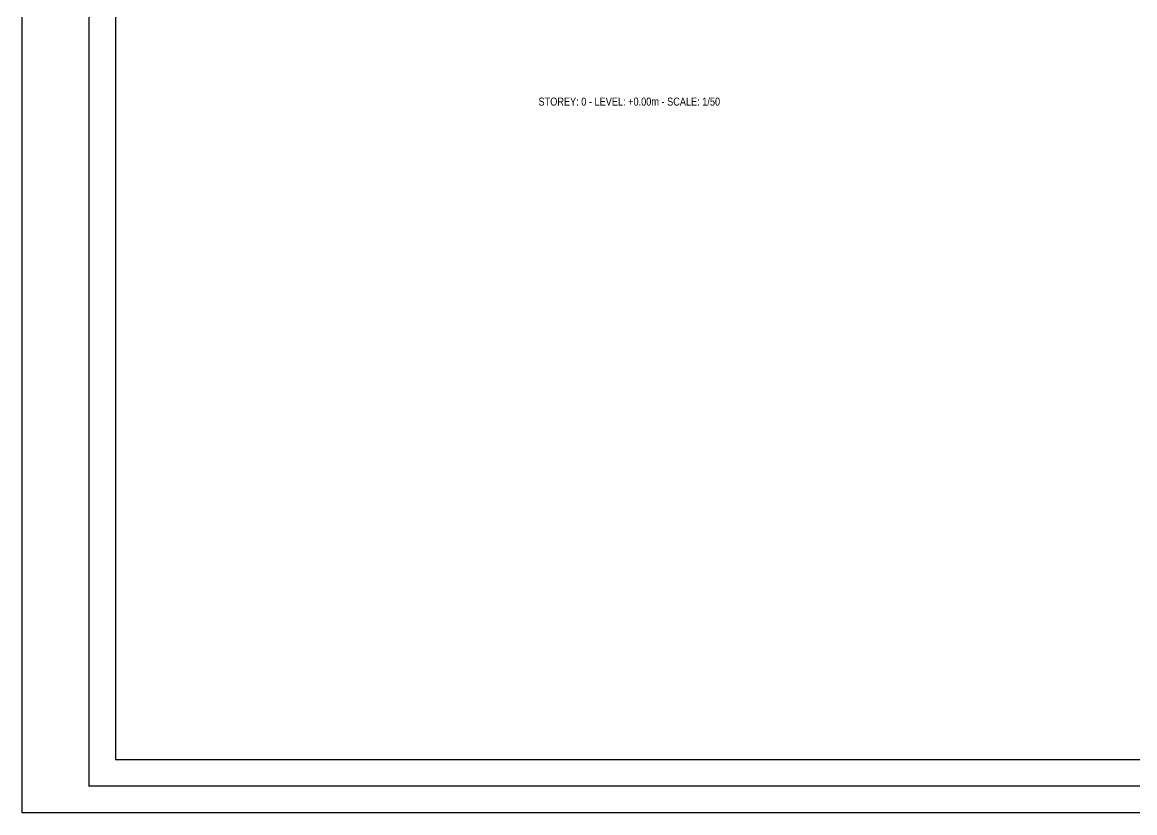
# Model space of a CAD drawing. Extents: x 0 to 206258, y -403073 to 0.
# Drawn here: x 12605 to 33459, y -53697 to -38880 of the extents above; entities that cross this region are included whole.
import ezdxf
from ezdxf.enums import TextEntityAlignment as Align

# ---------------------------------------------------------------- set-up
doc = ezdxf.new("R2010")
doc.units = 0
doc.header["$LTSCALE"] = 1000
for name, color, linetype in [('Quantity Table Title', 1, 'Continuous'), ('SHEETSUMMARY-50', 1, 'Continuous'), ('SheetView', 40, 'Continuous'), ('SheetViewOut', 231, 'Continuous')]:
    doc.layers.add(name, color=color, linetype=linetype)
doc.styles.add('Quantity Table Title', font='ARIALN.TTF', dxfattribs={"height": 150})

msp = doc.modelspace()

# ---------------------------------------------------------------- linework, layer by layer
at = {"layer": 'SHEETSUMMARY-50', "transparency": 33554687, "const_width": 28}
msp.add_lwpolyline([(13854.79, -12146.707), (13854.79, -53196.707), (71554.79, -53196.707), (71554.79, -12146.707), (13854.79, -12146.707), (13854.79, -12146.707)], close=True, dxfattribs=at)
at = {"layer": 'SheetView', "transparency": 33554687}
msp.add_lwpolyline([(14354.79, -12646.707), (14354.79, -52696.707), (63305.305, -52696.707), (63305.305, -12646.707)], close=True, dxfattribs=at)
at = {"layer": 'SheetViewOut', "transparency": 33554687}
msp.add_lwpolyline([(12604.79, -53696.707), (12604.79, -11646.707), (72054.79, -11646.707), (72054.79, -53696.707)], close=True, dxfattribs=at)

# ---------------------------------------------------------------- texts
at = {"layer": 'Quantity Table Title', "transparency": 33554687, "style": 'Quantity Table Title'}
msp.add_text('STOREY: 0 - LEVEL: +0.00m - SCALE: 1/50', height=150, dxfattribs=at).set_placement((23984.29, -40292.207), align=Align.TOP_CENTER)

doc.saveas('drawing.dxf')
